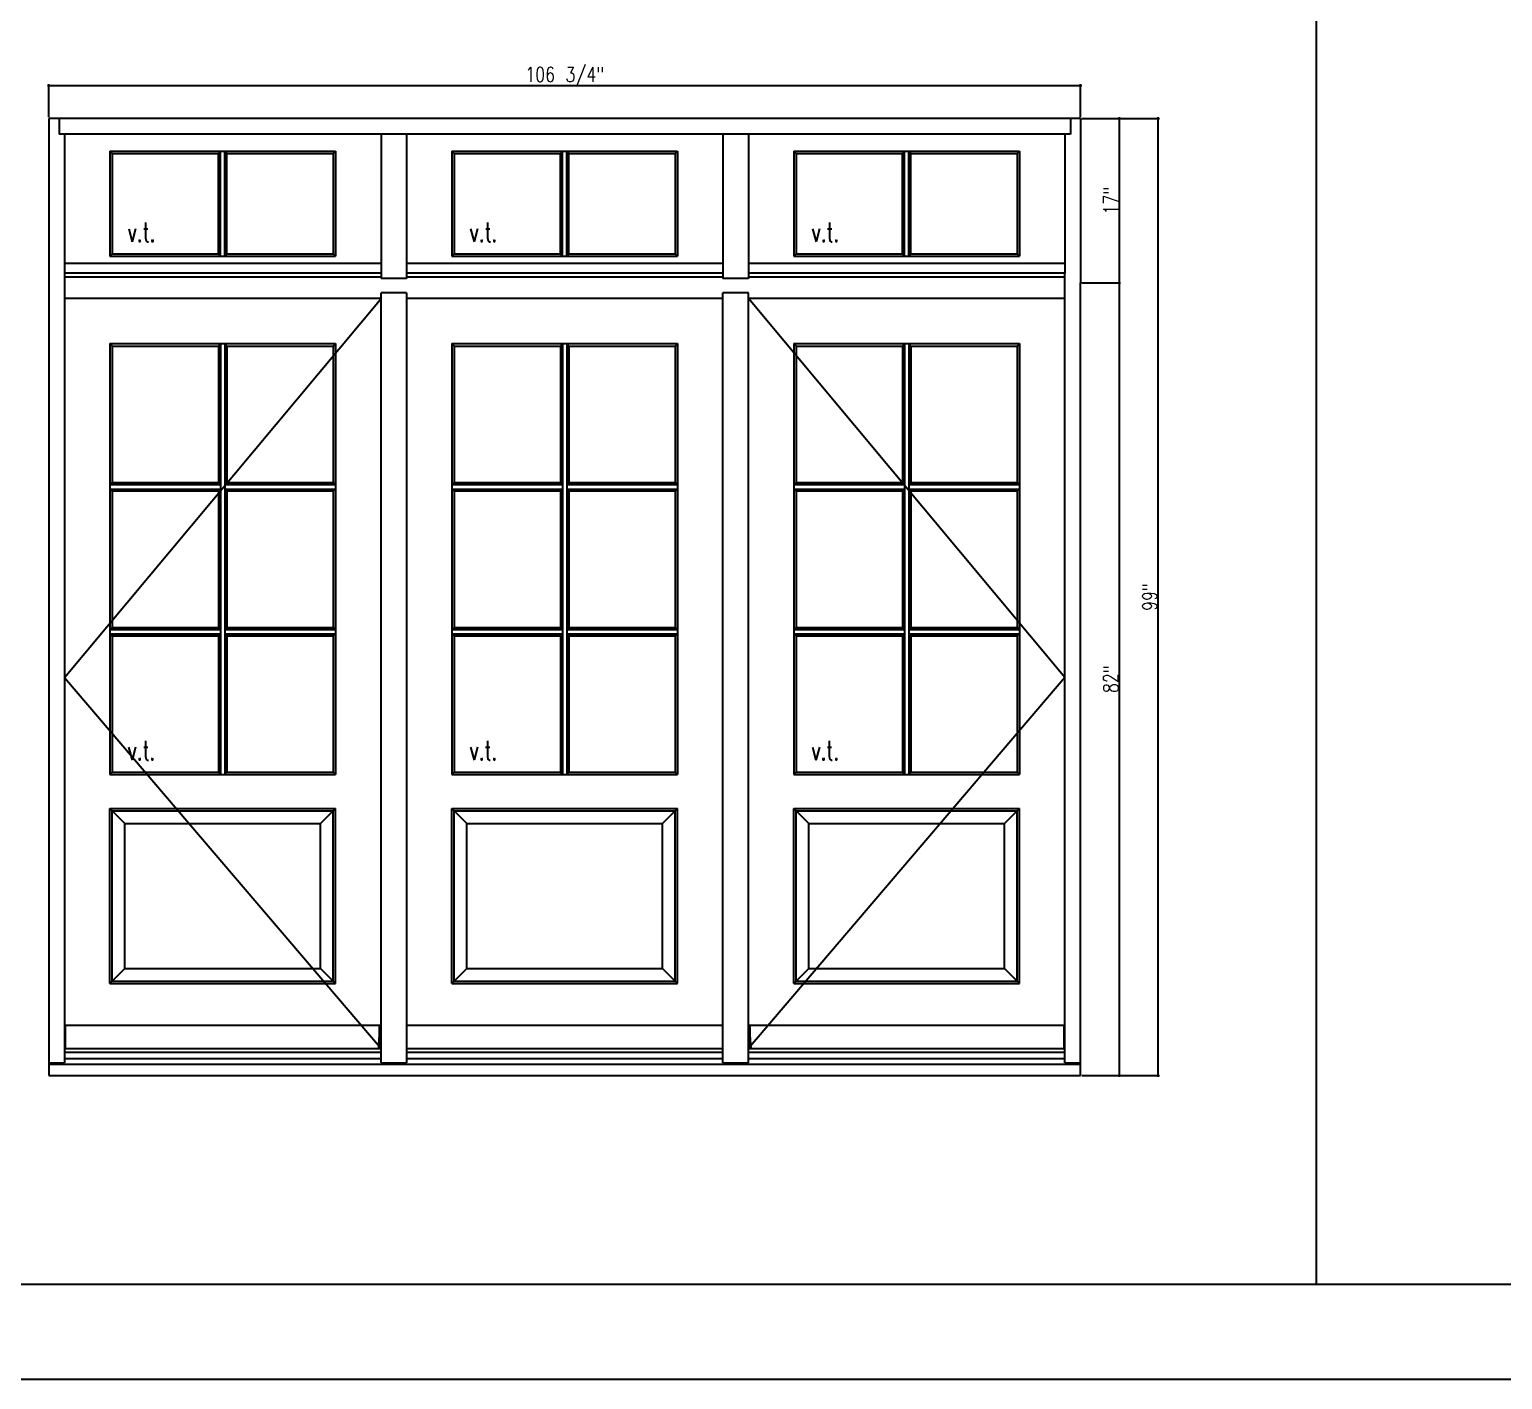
# Model space of a CAD drawing. Header units: inches. Extents: x 1985 to 11287, y 379 to 4336.
# Drawn here: x 9174.9 to 9327.3, y 3266.3 to 3405.9 of the extents above; entities that cross this region are included whole.
import ezdxf

# ---------------------------------------------------------------- set-up
doc = ezdxf.new("R2010")
doc.units = ezdxf.units.IN
doc.header["$MEASUREMENT"] = 0
doc.layers.get('0').update_dxf_attribs({"linetype": 'CONTINUOUS'})
doc.layers.get('Defpoints').update_dxf_attribs({"linetype": 'CONTINUOUS'})
for name, color, linetype in [('COTE1-1 99', 7, 'CONTINUOUS'), ('elevation 99', 7, 'CONTINUOUS'), ('opening side 99', 1, 'CONTINUOUS'), ('separation 99', 3, 'CONTINUOUS')]:
    doc.layers.add(name, color=color, linetype=linetype)
doc.styles.get("Standard").update_dxf_attribs({"font": 'txt.shx', "width": 0.8})
doc.dimstyles.new('Elevation', dxfattribs={"dimscale": 2, "dimtxt": 0.75, "dimasz": 0.0625, "dimexe": 0.0625, "dimexo": 0.0625, "dimgap": 0.0625, "dimtad": 1, "dimdec": 5, "dimzin": 0, "dimdsep": 46, "dimlunit": 5, "dimtxsty": 'Standard', "dimblk1": 'OBLIQUE', "dimblk2": 'OBLIQUE', "dimsah": 1, "dimcen": 2, "dimdle": 0.0625, "dimclrd": 1, "dimclre": 1, "dimadec": 1, "dimazin": 0, "dimtfac": 0.375, "dimtdec": 5, "dimtmove": 0, "dimatfit": 3, "dimldrblk": 'OBLIQUE', "dimfxl": 1, "dimfrac": 2, "dimtolj": 1, "dimtzin": 0, "dimarcsym": 0})

# ---------------------------------------------------------------- blocks, each defined once
blk = doc.blocks.new('_OBLIQUE')
at = {"color": 0, "linetype": 'ByBlock'}
blk.add_line((-0.5, -0.5), (0.5, 0.5), dxfattribs=at)
blk = doc.blocks.new('*D227')
at = {"layer": 'COTE1-1 99', "color": 1, "lineweight": -2, "transparency": 16777216}
for p, q in [((9176.77, 3400.13), (9283.77, 3400.13)), ((9176.89, 3396.85), (9176.89, 3400.26)), ((9283.64, 3396.85), (9283.64, 3400.26))]:
    blk.add_line(p, q, dxfattribs=at)
at = {"layer": 'Defpoints', "color": 0, "transparency": 16777216}
for p in [(9283.64, 3400.13), (9176.89, 3396.72), (9283.64, 3396.72)]:
    blk.add_point(p, dxfattribs=at)
at = {"layer": 'COTE1-1 99', "color": 1, "lineweight": -2, "transparency": 16777216, "xscale": 0.125, "yscale": 0.125, "zscale": 0.125, "rotation": 180}
blk.add_blockref('_OBLIQUE', (9176.89, 3400.13), dxfattribs=at)
at = {"layer": 'COTE1-1 99', "color": 1, "lineweight": -2, "transparency": 16777216, "xscale": 0.125, "yscale": 0.125, "zscale": 0.125}
blk.add_blockref('_OBLIQUE', (9283.64, 3400.13), dxfattribs=at)
at = {"layer": 'COTE1-1 99', "color": 0, "transparency": 16777216, "insert": (9230.27, 3401.01), "char_height": 1.5, "attachment_point": 5}
blk.add_mtext('\\A1;106 3/4"', dxfattribs=at)
blk = doc.blocks.new('*D228')
at = {"layer": 'COTE1-1 99', "color": 1, "lineweight": -2, "transparency": 16777216}
for p, q in [((9287.65, 3379.6), (9287.65, 3396.85)), ((9283.77, 3396.72), (9287.77, 3396.72)), ((9283.77, 3379.72), (9287.77, 3379.72))]:
    blk.add_line(p, q, dxfattribs=at)
at = {"layer": 'Defpoints', "color": 0, "transparency": 16777216}
for p in [(9283.64, 3396.72), (9287.65, 3396.72), (9283.64, 3379.72)]:
    blk.add_point(p, dxfattribs=at)
at = {"layer": 'COTE1-1 99', "color": 1, "lineweight": -2, "transparency": 16777216, "xscale": 0.125, "yscale": 0.125, "zscale": 0.125}
for p, rotation in [((9287.65, 3396.72), 90), ((9287.65, 3379.72), 270)]:
    blk.add_blockref('_OBLIQUE', p, dxfattribs=dict(at, rotation=rotation))
at = {"layer": 'COTE1-1 99', "color": 0, "transparency": 16777216, "insert": (9286.77, 3388.22), "char_height": 1.5, "attachment_point": 5, "rotation": 90}
blk.add_mtext('\\A1;17"', dxfattribs=at)
blk = doc.blocks.new('*D229')
at = {"layer": 'COTE1-1 99', "color": 1, "lineweight": -2, "transparency": 16777216}
for p, q in [((9283.77, 3379.72), (9287.77, 3379.72)), ((9287.65, 3297.6), (9287.65, 3379.85)), ((9283.77, 3297.72), (9287.77, 3297.72))]:
    blk.add_line(p, q, dxfattribs=at)
at = {"layer": 'Defpoints', "color": 0, "transparency": 16777216}
for p in [(9283.64, 3379.72), (9287.65, 3379.72), (9283.64, 3297.72)]:
    blk.add_point(p, dxfattribs=at)
at = {"layer": 'COTE1-1 99', "color": 1, "lineweight": -2, "transparency": 16777216, "xscale": 0.125, "yscale": 0.125, "zscale": 0.125}
for p, rotation in [((9287.65, 3379.72), 90), ((9287.65, 3297.72), 270)]:
    blk.add_blockref('_OBLIQUE', p, dxfattribs=dict(at, rotation=rotation))
at = {"layer": 'COTE1-1 99', "color": 0, "transparency": 16777216, "insert": (9286.77, 3338.72), "char_height": 1.5, "attachment_point": 5, "rotation": 90}
blk.add_mtext('\\A1;82"', dxfattribs=at)
blk = doc.blocks.new('*D230')
at = {"layer": 'COTE1-1 99', "color": 1, "lineweight": -2, "transparency": 16777216}
for p, q in [((9291.67, 3297.6), (9291.67, 3396.85)), ((9283.77, 3396.72), (9291.79, 3396.72)), ((9283.77, 3297.72), (9291.79, 3297.72))]:
    blk.add_line(p, q, dxfattribs=at)
at = {"layer": 'Defpoints', "color": 0, "transparency": 16777216}
for p in [(9283.64, 3396.72), (9291.67, 3396.72), (9283.64, 3297.72)]:
    blk.add_point(p, dxfattribs=at)
at = {"layer": 'COTE1-1 99', "color": 1, "lineweight": -2, "transparency": 16777216, "xscale": 0.125, "yscale": 0.125, "zscale": 0.125}
for p, rotation in [((9291.67, 3396.72), 90), ((9291.67, 3297.72), 270)]:
    blk.add_blockref('_OBLIQUE', p, dxfattribs=dict(at, rotation=rotation))
at = {"layer": 'COTE1-1 99', "color": 0, "transparency": 16777216, "insert": (9290.79, 3347.22), "char_height": 1.5, "attachment_point": 5, "rotation": 90}
blk.add_mtext('\\A1;99"', dxfattribs=at)

msp = doc.modelspace()

# ---------------------------------------------------------------- linework, layer by layer
at = {"layer": 'elevation 99'}
for p, q in [((9176.8925, 3396.722979), (9176.8925, 3380.722979)), ((9213.8925, 3396.722979), (9176.8925, 3396.722979)), ((9177.955, 3396.722979), (9177.955, 3395.097979)), ((9249.2675, 3396.722979), (9211.2675, 3396.722979)), ((9283.6425, 3396.722979), (9246.6425, 3396.722979)), ((9282.58, 3396.722979), (9282.58, 3395.097979)), ((9283.6425, 3396.722979), (9283.6425, 3379.722979)), ((9211.2675, 3395.097979), (9177.955, 3395.097979)), ((9178.5175, 3395.097979), (9178.5175, 3380.722979)), ((9213.8925, 3395.097979), (9211.2675, 3395.097979)), ((9211.2675, 3395.097979), (9211.2675, 3380.160479)), ((9213.8925, 3395.097979), (9213.8925, 3380.160479)), ((9246.6425, 3395.097979), (9213.8925, 3395.097979)), ((9249.2675, 3395.097979), (9246.6425, 3395.097979)), ((9246.6425, 3395.097979), (9246.6425, 3380.160479)), ((9249.2675, 3395.097979), (9249.2675, 3380.160479)), ((9282.58, 3395.097979), (9249.2675, 3395.097979)), ((9282.0175, 3395.097979), (9282.0175, 3380.722979)), ((9183.214813, 3393.339028), (9206.570186, 3393.339028)), ((9183.214813, 3393.339028), (9183.214813, 3382.481903)), ((9183.455885, 3393.097957), (9183.214813, 3393.339028)), ((9183.455885, 3393.097957), (9194.455, 3393.097957)), ((9183.455885, 3393.097957), (9183.455885, 3382.722974)), ((9194.455, 3393.097957), (9194.6592, 3393.339028)), ((9194.455, 3382.722974), (9194.455, 3393.097957)), ((9194.6592, 3382.481903), (9194.6592, 3393.339028)), ((9195.33, 3393.097957), (9195.1258, 3393.339028)), ((9195.1258, 3382.481903), (9195.1258, 3393.339028)), ((9195.33, 3393.097957), (9206.329115, 3393.097957)), ((9195.33, 3382.722974), (9195.33, 3393.097957)), ((9206.570186, 3393.339028), (9206.329115, 3393.097957)), ((9206.329115, 3393.097957), (9206.329115, 3382.722974)), ((9206.570186, 3393.339028), (9206.570186, 3382.481903)), ((9218.589813, 3393.339028), (9241.945186, 3393.339028)), ((9218.589813, 3393.339028), (9218.589813, 3382.481903)), ((9218.830885, 3393.097957), (9218.589813, 3393.339028)), ((9218.830885, 3393.097957), (9229.83, 3393.097957)), ((9218.830885, 3393.097957), (9218.830885, 3382.722974)), ((9229.83, 3393.097957), (9230.0342, 3393.339028)), ((9229.83, 3382.722974), (9229.83, 3393.097957)), ((9230.0342, 3382.481903), (9230.0342, 3393.339028)), ((9230.705, 3393.097957), (9230.5008, 3393.339028)), ((9230.5008, 3382.481903), (9230.5008, 3393.339028)), ((9230.705, 3393.097957), (9241.704115, 3393.097957)), ((9230.705, 3382.722974), (9230.705, 3393.097957)), ((9241.945186, 3393.339028), (9241.704115, 3393.097957)), ((9241.704115, 3393.097957), (9241.704115, 3382.722974)), ((9241.945186, 3393.339028), (9241.945186, 3382.481903)), ((9253.964813, 3393.339028), (9277.320186, 3393.339028)), ((9253.964813, 3393.339028), (9253.964813, 3382.481903)), ((9254.205885, 3393.097957), (9253.964813, 3393.339028)), ((9254.205885, 3393.097957), (9265.205, 3393.097957)), ((9254.205885, 3393.097957), (9254.205885, 3382.722974)), ((9265.205, 3393.097957), (9265.4092, 3393.339028)), ((9265.205, 3382.722974), (9265.205, 3393.097957)), ((9265.4092, 3382.481903), (9265.4092, 3393.339028)), ((9266.08, 3393.097957), (9265.8758, 3393.339028)), ((9265.8758, 3382.481903), (9265.8758, 3393.339028)), ((9266.08, 3393.097957), (9277.079115, 3393.097957)), ((9266.08, 3382.722974), (9266.08, 3393.097957)), ((9277.320186, 3393.339028), (9277.079115, 3393.097957)), ((9277.079115, 3393.097957), (9277.079115, 3382.722974)), ((9277.320186, 3393.339028), (9277.320186, 3382.481903)), ((9211.2675, 3381.722979), (9178.5175, 3381.722979)), ((9183.214813, 3382.481903), (9183.455885, 3382.722974)), ((9183.214813, 3382.481903), (9206.570186, 3382.481903)), ((9183.449408, 3382.722974), (9194.455, 3382.722974)), ((9194.455, 3382.722974), (9194.6592, 3382.481903)), ((9195.1258, 3382.481903), (9195.33, 3382.722974)), ((9195.33, 3382.722974), (9206.329115, 3382.722974)), ((9206.570186, 3382.481903), (9206.329115, 3382.722974)), ((9246.6425, 3381.722979), (9213.8925, 3381.722979)), ((9218.589813, 3382.481903), (9218.830885, 3382.722974)), ((9218.589813, 3382.481903), (9241.945186, 3382.481903)), ((9218.824408, 3382.722974), (9229.83, 3382.722974)), ((9229.83, 3382.722974), (9230.0342, 3382.481903)), ((9230.5008, 3382.481903), (9230.705, 3382.722974)), ((9230.705, 3382.722974), (9241.704115, 3382.722974)), ((9241.945186, 3382.481903), (9241.704115, 3382.722974)), ((9282.0175, 3381.722979), (9249.2675, 3381.722979)), ((9253.964813, 3382.481903), (9254.205885, 3382.722974)), ((9253.964813, 3382.481903), (9277.320186, 3382.481903)), ((9254.199408, 3382.722974), (9265.205, 3382.722974)), ((9265.205, 3382.722974), (9265.4092, 3382.481903)), ((9265.8758, 3382.481903), (9266.08, 3382.722974)), ((9266.08, 3382.722974), (9277.079115, 3382.722974)), ((9277.320186, 3382.481903), (9277.079115, 3382.722974)), ((9176.8925, 3380.722979), (9176.8925, 3297.722979)), ((9176.8925, 3380.722979), (9176.8925, 3297.722979)), ((9178.5175, 3380.722979), (9178.5175, 3380.347979)), ((9178.5175, 3380.722979), (9178.5175, 3380.347979)), ((9211.2675, 3380.722979), (9178.5175, 3380.722979)), ((9178.5175, 3380.347979), (9178.5175, 3378.097979)), ((9178.5175, 3380.347979), (9211.2675, 3380.347979)), ((9213.8925, 3380.160479), (9211.2675, 3380.160479)), ((9246.6425, 3380.722979), (9213.8925, 3380.722979)), ((9246.6425, 3380.722979), (9213.8925, 3380.722979)), ((9246.6425, 3380.722979), (9213.8925, 3380.722979)), ((9213.8925, 3380.347979), (9246.6425, 3380.347979)), ((9249.2675, 3380.160479), (9246.6425, 3380.160479)), ((9282.0175, 3380.722979), (9249.2675, 3380.722979)), ((9249.2675, 3380.347979), (9282.0175, 3380.347979)), ((9282.0175, 3380.347979), (9282.0175, 3380.722979)), ((9282.0175, 3380.347979), (9282.0175, 3380.722979)), ((9282.0175, 3378.097979), (9282.0175, 3380.347979)), ((9213.8925, 3378.660479), (9211.2675, 3378.660479)), ((9211.2675, 3299.051104), (9211.2675, 3378.660479)), ((9213.8925, 3378.660479), (9213.8925, 3299.051104)), ((9249.2675, 3378.660479), (9246.6425, 3378.660479)), ((9246.6425, 3299.051104), (9246.6425, 3378.660479)), ((9249.2675, 3299.051104), (9249.2675, 3378.660479)), ((9283.6425, 3297.722979), (9283.6425, 3379.722979)), ((9283.6425, 3297.722979), (9283.6425, 3379.722979)), ((9178.5175, 3378.097979), (9178.5175, 3299.051104)), ((9178.5175, 3378.097979), (9178.5175, 3299.051104)), ((9211.2675, 3378.097979), (9178.5175, 3378.097979)), ((9211.2675, 3378.097979), (9178.5175, 3378.097979)), ((9246.6425, 3378.097979), (9213.8925, 3378.097979)), ((9246.6425, 3378.097979), (9213.8925, 3378.097979)), ((9282.0175, 3378.097979), (9249.2675, 3378.097979)), ((9282.0175, 3378.097979), (9249.2675, 3378.097979)), ((9282.0175, 3299.051104), (9282.0175, 3378.097979)), ((9282.0175, 3299.051104), (9282.0175, 3378.097979)), ((9183.213913, 3373.428302), (9183.213913, 3328.861307)), ((9183.213913, 3373.428302), (9206.571086, 3373.428302)), ((9183.454985, 3373.16043), (9183.213913, 3373.428302)), ((9183.454985, 3373.16043), (9183.454985, 3359.05693)), ((9183.454985, 3373.16043), (9194.455, 3373.16043)), ((9194.455, 3373.16043), (9194.6592, 3373.428302)), ((9194.455, 3373.16043), (9194.455, 3359.05693)), ((9194.6592, 3373.428302), (9194.6592, 3328.861307)), ((9195.1258, 3373.428302), (9195.1258, 3328.861307)), ((9195.1258, 3373.428302), (9195.33, 3373.16043)), ((9195.33, 3373.16043), (9195.33, 3359.05693)), ((9195.33, 3373.16043), (9206.330015, 3373.16043)), ((9206.330015, 3373.16043), (9206.571086, 3373.428302)), ((9206.330015, 3373.16043), (9206.330015, 3359.05693)), ((9206.571086, 3373.428302), (9206.571086, 3328.861307)), ((9218.588913, 3373.428302), (9218.588913, 3328.861307)), ((9218.588913, 3373.428302), (9241.946086, 3373.428302)), ((9218.829985, 3373.16043), (9218.588913, 3373.428302)), ((9218.829985, 3373.16043), (9218.829985, 3359.05693)), ((9218.829985, 3373.16043), (9229.83, 3373.16043)), ((9229.83, 3373.16043), (9230.0342, 3373.428302)), ((9229.83, 3373.16043), (9229.83, 3359.05693)), ((9230.0342, 3373.428302), (9230.0342, 3328.861307)), ((9230.5008, 3373.428302), (9230.5008, 3328.861307)), ((9230.5008, 3373.428302), (9230.705, 3373.16043)), ((9230.705, 3373.16043), (9230.705, 3359.05693)), ((9230.705, 3373.16043), (9241.705015, 3373.16043)), ((9241.705015, 3373.16043), (9241.946086, 3373.428302)), ((9241.705015, 3373.16043), (9241.705015, 3359.05693)), ((9241.946086, 3373.428302), (9241.946086, 3328.861307)), ((9253.963913, 3373.428302), (9253.963913, 3328.861307)), ((9253.963913, 3373.428302), (9277.321086, 3373.428302)), ((9254.204985, 3373.16043), (9253.963913, 3373.428302)), ((9254.204985, 3373.16043), (9254.204985, 3359.05693)), ((9254.204985, 3373.16043), (9265.205, 3373.16043)), ((9265.205, 3373.16043), (9265.4092, 3373.428302)), ((9265.205, 3373.16043), (9265.205, 3359.05693)), ((9265.4092, 3373.428302), (9265.4092, 3328.861307)), ((9265.8758, 3373.428302), (9265.8758, 3328.861307)), ((9265.8758, 3373.428302), (9266.08, 3373.16043)), ((9266.08, 3373.16043), (9266.08, 3359.05693)), ((9266.08, 3373.16043), (9277.080015, 3373.16043)), ((9277.080015, 3373.16043), (9277.321086, 3373.428302)), ((9277.080015, 3373.16043), (9277.080015, 3359.05693)), ((9277.321086, 3373.428302), (9277.321086, 3328.861307)), ((9183.454985, 3359.05693), (9183.213913, 3358.85273)), ((9183.213913, 3358.85273), (9194.6592, 3358.85273)), ((9183.454985, 3359.05693), (9194.455, 3359.05693)), ((9194.455, 3359.05693), (9194.6592, 3358.85273)), ((9195.33, 3359.05693), (9195.1258, 3358.85273)), ((9195.1258, 3358.85273), (9206.571086, 3358.85273)), ((9195.33, 3359.05693), (9206.330015, 3359.05693)), ((9206.330015, 3359.05693), (9206.571086, 3358.85273)), ((9218.829985, 3359.05693), (9218.588913, 3358.85273)), ((9218.588913, 3358.85273), (9230.0342, 3358.85273)), ((9218.829985, 3359.05693), (9229.83, 3359.05693)), ((9229.83, 3359.05693), (9230.0342, 3358.85273)), ((9230.705, 3359.05693), (9230.5008, 3358.85273)), ((9230.5008, 3358.85273), (9241.946086, 3358.85273)), ((9230.705, 3359.05693), (9241.705015, 3359.05693)), ((9241.705015, 3359.05693), (9241.946086, 3358.85273)), ((9254.204985, 3359.05693), (9253.963913, 3358.85273)), ((9253.963913, 3358.85273), (9265.4092, 3358.85273)), ((9254.204985, 3359.05693), (9265.205, 3359.05693)), ((9265.205, 3359.05693), (9265.4092, 3358.85273)), ((9266.08, 3359.05693), (9265.8758, 3358.85273)), ((9265.8758, 3358.85273), (9277.321086, 3358.85273)), ((9266.08, 3359.05693), (9277.080015, 3359.05693)), ((9277.080015, 3359.05693), (9277.321086, 3358.85273)), ((9183.213913, 3358.38613), (9194.6592, 3358.38613)), ((9183.454985, 3358.18193), (9183.213913, 3358.38613)), ((9183.454985, 3358.18193), (9194.455, 3358.18193)), ((9183.454985, 3358.18193), (9183.454985, 3344.07843)), ((9194.455, 3358.18193), (9194.6592, 3358.38613)), ((9194.455, 3358.18193), (9194.455, 3344.07843)), ((9195.33, 3358.18193), (9195.1258, 3358.38613)), ((9195.1258, 3358.38613), (9206.571086, 3358.38613)), ((9195.33, 3358.18193), (9206.330015, 3358.18193)), ((9195.33, 3358.18193), (9195.33, 3344.07843)), ((9206.330015, 3358.18193), (9206.571086, 3358.38613)), ((9206.330015, 3358.18193), (9206.330015, 3344.07843)), ((9218.588913, 3358.38613), (9230.0342, 3358.38613)), ((9218.829985, 3358.18193), (9218.588913, 3358.38613)), ((9218.829985, 3358.18193), (9229.83, 3358.18193)), ((9218.829985, 3358.18193), (9218.829985, 3344.07843)), ((9229.83, 3358.18193), (9230.0342, 3358.38613)), ((9229.83, 3358.18193), (9229.83, 3344.07843)), ((9230.705, 3358.18193), (9230.5008, 3358.38613)), ((9230.5008, 3358.38613), (9241.946086, 3358.38613)), ((9230.705, 3358.18193), (9241.705015, 3358.18193)), ((9230.705, 3358.18193), (9230.705, 3344.07843)), ((9241.705015, 3358.18193), (9241.946086, 3358.38613)), ((9241.705015, 3358.18193), (9241.705015, 3344.07843)), ((9253.963913, 3358.38613), (9265.4092, 3358.38613)), ((9254.204985, 3358.18193), (9253.963913, 3358.38613)), ((9254.204985, 3358.18193), (9265.205, 3358.18193)), ((9254.204985, 3358.18193), (9254.204985, 3344.07843)), ((9265.205, 3358.18193), (9265.4092, 3358.38613)), ((9265.205, 3358.18193), (9265.205, 3344.07843)), ((9266.08, 3358.18193), (9265.8758, 3358.38613)), ((9265.8758, 3358.38613), (9277.321086, 3358.38613)), ((9266.08, 3358.18193), (9277.080015, 3358.18193)), ((9266.08, 3358.18193), (9266.08, 3344.07843)), ((9277.080015, 3358.18193), (9277.321086, 3358.38613)), ((9277.080015, 3358.18193), (9277.080015, 3344.07843)), ((9183.454985, 3344.07843), (9183.213913, 3343.87423)), ((9183.213913, 3343.87423), (9194.6592, 3343.87423)), ((9183.454985, 3344.07843), (9194.455, 3344.07843)), ((9195.1258, 3343.87423), (9206.571086, 3343.87423)), ((9195.33, 3344.07843), (9206.330015, 3344.07843)), ((9206.330015, 3344.07843), (9206.571086, 3343.87423)), ((9218.829985, 3344.07843), (9218.588913, 3343.87423)), ((9218.588913, 3343.87423), (9230.0342, 3343.87423)), ((9218.829985, 3344.07843), (9229.83, 3344.07843)), ((9230.5008, 3343.87423), (9241.946086, 3343.87423)), ((9230.705, 3344.07843), (9241.705015, 3344.07843)), ((9241.705015, 3344.07843), (9241.946086, 3343.87423)), ((9254.204985, 3344.07843), (9253.963913, 3343.87423)), ((9253.963913, 3343.87423), (9265.4092, 3343.87423)), ((9254.204985, 3344.07843), (9265.205, 3344.07843)), ((9265.8758, 3343.87423), (9277.321086, 3343.87423)), ((9266.08, 3344.07843), (9277.080015, 3344.07843)), ((9277.080015, 3344.07843), (9277.321086, 3343.87423)), ((9183.213913, 3343.412079), (9194.6592, 3343.412079)), ((9183.454985, 3343.207879), (9194.455, 3343.207879)), ((9183.454985, 3343.207879), (9183.454985, 3329.102379)), ((9194.455, 3343.207879), (9194.455, 3329.102379)), ((9195.1258, 3343.412079), (9206.571086, 3343.412079)), ((9195.33, 3343.207879), (9195.33, 3329.102379)), ((9195.33, 3343.207879), (9206.330015, 3343.207879)), ((9206.330015, 3343.207879), (9206.571086, 3343.412079)), ((9206.330015, 3343.207879), (9206.330015, 3329.102379)), ((9218.588913, 3343.412079), (9230.0342, 3343.412079)), ((9218.829985, 3343.207879), (9229.83, 3343.207879)), ((9218.829985, 3343.207879), (9218.829985, 3329.102379)), ((9229.83, 3343.207879), (9229.83, 3329.102379)), ((9230.5008, 3343.412079), (9241.946086, 3343.412079)), ((9230.705, 3343.207879), (9230.705, 3329.102379)), ((9230.705, 3343.207879), (9241.705015, 3343.207879)), ((9241.705015, 3343.207879), (9241.946086, 3343.412079)), ((9241.705015, 3343.207879), (9241.705015, 3329.102379)), ((9253.963913, 3343.412079), (9265.4092, 3343.412079)), ((9254.204985, 3343.207879), (9265.205, 3343.207879)), ((9254.204985, 3343.207879), (9254.204985, 3329.102379)), ((9265.205, 3343.207879), (9265.205, 3329.102379)), ((9265.8758, 3343.412079), (9277.321086, 3343.412079)), ((9266.08, 3343.207879), (9266.08, 3329.102379)), ((9266.08, 3343.207879), (9277.080015, 3343.207879)), ((9277.080015, 3343.207879), (9277.321086, 3343.412079)), ((9277.080015, 3343.207879), (9277.080015, 3329.102379)), ((9183.213913, 3328.861307), (9183.454985, 3329.102379)), ((9183.213913, 3328.861307), (9206.571086, 3328.861307)), ((9183.454985, 3329.102379), (9194.455, 3329.102379)), ((9194.455, 3329.102379), (9194.6592, 3328.861307)), ((9195.33, 3329.102379), (9195.1258, 3328.861307)), ((9195.33, 3329.102379), (9206.330015, 3329.102379)), ((9206.571086, 3328.861307), (9206.330015, 3329.102379)), ((9218.588913, 3328.861307), (9218.829985, 3329.102379)), ((9218.588913, 3328.861307), (9241.946086, 3328.861307)), ((9218.829985, 3329.102379), (9229.83, 3329.102379)), ((9229.83, 3329.102379), (9230.0342, 3328.861307)), ((9230.705, 3329.102379), (9230.5008, 3328.861307)), ((9230.705, 3329.102379), (9241.705015, 3329.102379)), ((9241.946086, 3328.861307), (9241.705015, 3329.102379)), ((9253.963913, 3328.861307), (9254.204985, 3329.102379)), ((9253.963913, 3328.861307), (9277.321086, 3328.861307)), ((9254.204985, 3329.102379), (9265.205, 3329.102379)), ((9265.205, 3329.102379), (9265.4092, 3328.861307)), ((9266.08, 3329.102379), (9265.8758, 3328.861307)), ((9266.08, 3329.102379), (9277.080015, 3329.102379)), ((9277.321086, 3328.861307), (9277.080015, 3329.102379)), ((9184.767426, 3323.789829), (9183.213854, 3325.34345)), ((9183.213854, 3307.231868), (9183.213854, 3325.34345)), ((9183.213854, 3325.34345), (9206.57113, 3325.34345)), ((9206.57113, 3325.34345), (9205.017559, 3323.789829)), ((9206.57113, 3307.231868), (9206.57113, 3325.34345)), ((9218.588854, 3325.34345), (9241.94613, 3325.34345)), ((9218.588854, 3307.231868), (9218.588854, 3325.34345)), ((9220.142426, 3323.789829), (9218.588854, 3325.34345)), ((9241.94613, 3325.34345), (9240.392559, 3323.789829)), ((9241.94613, 3307.231868), (9241.94613, 3325.34345)), ((9255.517426, 3323.789829), (9253.963854, 3325.34345)), ((9253.963854, 3307.231868), (9253.963854, 3325.34345)), ((9253.963854, 3325.34345), (9277.32113, 3325.34345)), ((9277.32113, 3325.34345), (9275.767559, 3323.789829)), ((9277.32113, 3307.231868), (9277.32113, 3325.34345)), ((9183.454926, 3307.472939), (9183.454926, 3325.102329)), ((9183.454926, 3325.102329), (9206.330059, 3325.102329)), ((9184.767426, 3308.785439), (9184.767426, 3323.789829)), ((9184.767426, 3323.789829), (9205.017559, 3323.789829)), ((9205.017559, 3308.785439), (9205.017559, 3323.789829)), ((9206.330059, 3307.472939), (9206.330059, 3325.102329)), ((9218.829926, 3325.102329), (9241.705059, 3325.102329)), ((9218.829926, 3307.472939), (9218.829926, 3325.102329)), ((9220.142426, 3323.789829), (9240.392559, 3323.789829)), ((9220.142426, 3308.785439), (9220.142426, 3323.789829)), ((9240.392559, 3308.785439), (9240.392559, 3323.789829)), ((9241.705059, 3307.472939), (9241.705059, 3325.102329)), ((9254.204926, 3307.472939), (9254.204926, 3325.102329)), ((9254.204926, 3325.102329), (9277.080059, 3325.102329)), ((9255.517426, 3308.785439), (9255.517426, 3323.789829)), ((9255.517426, 3323.789829), (9275.767559, 3323.789829)), ((9275.767559, 3308.785439), (9275.767559, 3323.789829)), ((9277.080059, 3307.472939), (9277.080059, 3325.102329)), ((9183.213854, 3307.231868), (9184.767426, 3308.785439)), ((9184.767426, 3308.785439), (9205.017559, 3308.785439)), ((9206.57113, 3307.231868), (9205.017559, 3308.785439)), ((9218.588854, 3307.231868), (9220.142426, 3308.785439)), ((9220.142426, 3308.785439), (9240.392559, 3308.785439)), ((9241.94613, 3307.231868), (9240.392559, 3308.785439)), ((9253.963854, 3307.231868), (9255.517426, 3308.785439)), ((9255.517426, 3308.785439), (9275.767559, 3308.785439)), ((9277.32113, 3307.231868), (9275.767559, 3308.785439)), ((9183.213854, 3307.231868), (9206.57113, 3307.231868)), ((9183.454926, 3307.472939), (9206.330059, 3307.472939)), ((9218.588854, 3307.231868), (9241.94613, 3307.231868)), ((9218.829926, 3307.472939), (9241.705059, 3307.472939)), ((9253.963854, 3307.231868), (9277.32113, 3307.231868)), ((9254.204926, 3307.472939), (9277.080059, 3307.472939)), ((9211.1425, 3302.910473), (9178.6425, 3302.910473)), ((9178.6425, 3300.535473), (9178.6425, 3302.910473)), ((9211.1425, 3302.910473), (9178.6425, 3302.910473)), ((9178.6425, 3300.535473), (9178.6425, 3302.910473)), ((9211.1425, 3300.535473), (9211.1425, 3302.910473)), ((9211.1425, 3300.535473), (9211.1425, 3302.910473)), ((9246.6425, 3302.910473), (9213.8925, 3302.910473)), ((9246.5175, 3302.910473), (9214.0175, 3302.910473)), ((9249.3925, 3300.535473), (9249.3925, 3302.910473)), ((9249.3925, 3300.535473), (9249.3925, 3302.910473)), ((9281.8925, 3302.910473), (9249.3925, 3302.910473)), ((9249.3925, 3300.535473), (9249.3925, 3302.910473)), ((9249.3925, 3300.535473), (9249.3925, 3302.910473)), ((9281.8925, 3302.910473), (9249.3925, 3302.910473)), ((9178.5175, 3300.535473), (9211.2675, 3300.535473)), ((9178.5175, 3300.535473), (9211.2675, 3300.535473)), ((9178.5175, 3300.143855), (9211.2675, 3300.143855)), ((9178.5175, 3300.143855), (9211.2675, 3300.143855)), ((9178.5175, 3299.472973), (9211.2675, 3299.472973)), ((9211.0175, 3300.722973), (9211.0175, 3300.535473)), ((9211.0175, 3300.722973), (9211.0175, 3300.535473)), ((9211.055743, 3300.535473), (9211.065168, 3300.660473)), ((9211.055743, 3300.535473), (9211.065168, 3300.660473)), ((9211.065168, 3300.660473), (9211.075796, 3300.535473)), ((9211.065168, 3300.660473), (9211.075796, 3300.535473)), ((9213.8925, 3300.535473), (9246.6425, 3300.535473)), ((9213.8925, 3300.535473), (9246.6425, 3300.535473)), ((9213.8925, 3300.143855), (9246.6425, 3300.143855)), ((9213.8925, 3300.143855), (9246.6425, 3300.143855)), ((9213.8925, 3299.472973), (9246.6425, 3299.472973)), ((9249.2675, 3300.535473), (9282.0175, 3300.535473)), ((9249.2675, 3300.535473), (9282.0175, 3300.535473)), ((9249.2675, 3300.143855), (9282.0175, 3300.143855)), ((9249.2675, 3300.143855), (9282.0175, 3300.143855)), ((9249.2675, 3299.472973), (9282.0175, 3299.472973)), ((9249.469831, 3300.660473), (9249.459204, 3300.535473)), ((9249.469831, 3300.660473), (9249.459204, 3300.535473)), ((9249.479257, 3300.535473), (9249.469831, 3300.660473)), ((9249.479257, 3300.535473), (9249.469831, 3300.660473)), ((9249.5175, 3300.722973), (9249.5175, 3300.535473)), ((9249.5175, 3300.722973), (9249.5175, 3300.535473)), ((9176.8925, 3299.051104), (9178.5175, 3299.051104)), ((9176.8925, 3299.051104), (9178.5175, 3299.051104)), ((9176.8925, 3298.910479), (9213.8925, 3298.910479)), ((9176.8925, 3298.910479), (9213.8925, 3298.910479)), ((9211.2675, 3299.051104), (9213.8925, 3299.051104)), ((9211.2675, 3299.051104), (9213.8925, 3299.051104)), ((9211.2675, 3299.051104), (9213.8925, 3299.051104)), ((9211.2675, 3299.051104), (9213.8925, 3299.051104)), ((9211.2675, 3298.910479), (9249.2675, 3298.910479)), ((9211.2675, 3298.910479), (9249.2675, 3298.910479)), ((9246.6425, 3299.051104), (9249.2675, 3299.051104)), ((9246.6425, 3299.051104), (9249.2675, 3299.051104)), ((9246.6425, 3299.051104), (9249.2675, 3299.051104)), ((9246.6425, 3299.051104), (9249.2675, 3299.051104)), ((9246.6425, 3298.910479), (9283.6425, 3298.910479)), ((9246.6425, 3298.910479), (9283.6425, 3298.910479)), ((9282.0175, 3299.051104), (9283.6425, 3299.051104)), ((9282.0175, 3299.051104), (9283.6425, 3299.051104)), ((9176.8925, 3297.722979), (9204.7675, 3297.722979)), ((9176.8925, 3297.722979), (9211.2675, 3297.722979)), ((9176.8925, 3297.722979), (9213.8925, 3297.722979)), ((9176.8925, 3297.722979), (9204.7675, 3297.722979)), ((9176.8925, 3297.722979), (9211.2675, 3297.722979)), ((9176.8925, 3297.722979), (9213.8925, 3297.722979)), ((9211.2675, 3297.722979), (9249.2675, 3297.722979)), ((9211.2675, 3297.722979), (9246.6425, 3297.722979)), ((9211.2675, 3297.722979), (9240.1425, 3297.722979)), ((9211.2675, 3297.722979), (9249.2675, 3297.722979)), ((9211.2675, 3297.722979), (9246.6425, 3297.722979)), ((9211.2675, 3297.722979), (9240.1425, 3297.722979)), ((9246.6425, 3297.722979), (9283.6425, 3297.722979)), ((9246.6425, 3297.722979), (9282.0175, 3297.722979)), ((9246.6425, 3297.722979), (9275.5175, 3297.722979)), ((9246.6425, 3297.722979), (9283.6425, 3297.722979)), ((9246.6425, 3297.722979), (9282.0175, 3297.722979)), ((9246.6425, 3297.722979), (9275.5175, 3297.722979))]:
    msp.add_line(p, q, dxfattribs=at)
at = {"layer": 'elevation 99', "color": 7}
for p, q in [((9194.455, 3344.07843), (9194.6592, 3343.87423)), ((9195.33, 3344.07843), (9195.1258, 3343.87423)), ((9229.83, 3344.07843), (9230.0342, 3343.87423)), ((9230.705, 3344.07843), (9230.5008, 3343.87423)), ((9265.205, 3344.07843), (9265.4092, 3343.87423)), ((9266.08, 3344.07843), (9265.8758, 3343.87423)), ((9183.454985, 3343.207879), (9183.213913, 3343.412079)), ((9194.455, 3343.207879), (9194.6592, 3343.412079)), ((9195.33, 3343.207879), (9195.1258, 3343.412079)), ((9218.829985, 3343.207879), (9218.588913, 3343.412079)), ((9229.83, 3343.207879), (9230.0342, 3343.412079)), ((9230.705, 3343.207879), (9230.5008, 3343.412079)), ((9254.204985, 3343.207879), (9253.963913, 3343.412079)), ((9265.205, 3343.207879), (9265.4092, 3343.412079)), ((9266.08, 3343.207879), (9265.8758, 3343.412079)), ((9281.8925, 3302.910473), (9281.8925, 3300.535473)), ((9281.8925, 3302.910473), (9281.8925, 3300.535473))]:
    msp.add_line(p, q, dxfattribs=at)
at = {"layer": 'elevation 99'}
for centre, radius, start, end in [((9192.977037, 3302.645715), 18.140881, 354.32963932, 0.35560171), ((9192.977037, 3302.645715), 18.140881, 354.32963932, 0.35560171), ((9211.529047, 3302.769017), 0.411617, 159.90001428, 181.49147604), ((9211.529047, 3302.769017), 0.411617, 159.90001428, 181.49147604), ((9249.005953, 3302.769017), 0.411617, 358.50852396, 20.09998572), ((9249.005953, 3302.769017), 0.411617, 358.50852396, 20.09998572), ((9267.557962, 3302.645715), 18.140881, 179.64439829, 185.67036068), ((9267.557962, 3302.645715), 18.140881, 179.64439829, 185.67036068), ((9213.675032, 3300.551062), 2.663087, 173.48326078, 176.29878354), ((9213.675032, 3300.551062), 2.663087, 173.48326078, 176.29878354), ((9246.859967, 3300.551062), 2.663087, 3.70121646, 6.51673922), ((9246.859967, 3300.551062), 2.663087, 3.70121646, 6.51673922)]:
    msp.add_arc(centre, radius, start, end, dxfattribs=at)
at = {"layer": 'opening side 99', "color": 1}
for p, q in [((9178.5175, 3338.887041), (9211.2675, 3378.097979)), ((9282.0175, 3338.887041), (9249.2675, 3378.097979)), ((9178.5175, 3338.887041), (9211.2675, 3300.535473)), ((9282.0175, 3338.887041), (9249.2675, 3300.535473))]:
    msp.add_line(p, q, dxfattribs=at)
at = {"layer": 'separation 99'}
for p, q in [((9308.000556, 3764.575732), (9308.000556, 3276.128059)), ((9943.552213, 3276.128059), (7685.752407, 3276.128059))]:
    msp.add_line(p, q, dxfattribs=at)
msp.add_lwpolyline([(9954.635727, 3266.28393), (7087.963638, 3266.28393), (7087.963638, 4336.37128), (9954.635727, 4336.37128)], close=True, dxfattribs=at)

# ---------------------------------------------------------------- texts
at = {"layer": 'elevation 99', "width": 0.7}
for p in [(9185.040496, 3383.968238), (9220.415496, 3383.968238), (9255.790437, 3383.968238), (9185.034919, 3330.347642), (9220.409919, 3330.347642), (9255.78486, 3330.347642)]:
    msp.add_text('v.t.', height=2, dxfattribs=at).set_placement(p)

# ---------------------------------------------------------------- dimensions: what is measured, and where the dimension line sits
at = {"layer": 'COTE1-1 99'}
dim = msp.add_linear_dim(base=(9283.6425, 3400.130656), p1=(9176.8925, 3396.722979), p2=(9283.6425, 3396.722979), dimstyle='Elevation', override={"dimtxt": 0.75, "dimdec": 5, "dimlunit": 5, "dimpost": '"'}, dxfattribs=at)
dim.commit()
dim.dimension.update_dxf_attribs({"geometry": '*D227', "text_midpoint": (9230.2675, 3401.005656)})
for base, p1, p2, override, picture, middle in [((9287.646053, 3396.722979), (9283.6425, 3379.722979), (9283.6425, 3396.722979), {"dimtxt": 0.75, "dimdec": 5, "dimlunit": 5, "dimpost": '"'}, '*D228', (9286.771053, 3388.222979)), ((9291.666659, 3396.722979), (9283.6425, 3297.722979), (9283.6425, 3396.722979), {"dimpost": '"'}, '*D230', (9290.791659, 3347.222979)), ((9287.646053, 3379.722979), (9283.6425, 3297.722979), (9283.6425, 3379.722979), {"dimtxt": 0.75, "dimdec": 5, "dimlunit": 5, "dimpost": '"'}, '*D229', (9286.771053, 3338.722979))]:
    dim = msp.add_linear_dim(base=base, p1=p1, p2=p2, angle=90, dimstyle='Elevation', override=override, dxfattribs=at)
    dim.commit()
    dim.dimension.update_dxf_attribs({"geometry": picture, "text_midpoint": middle})

doc.saveas('drawing.dxf')
